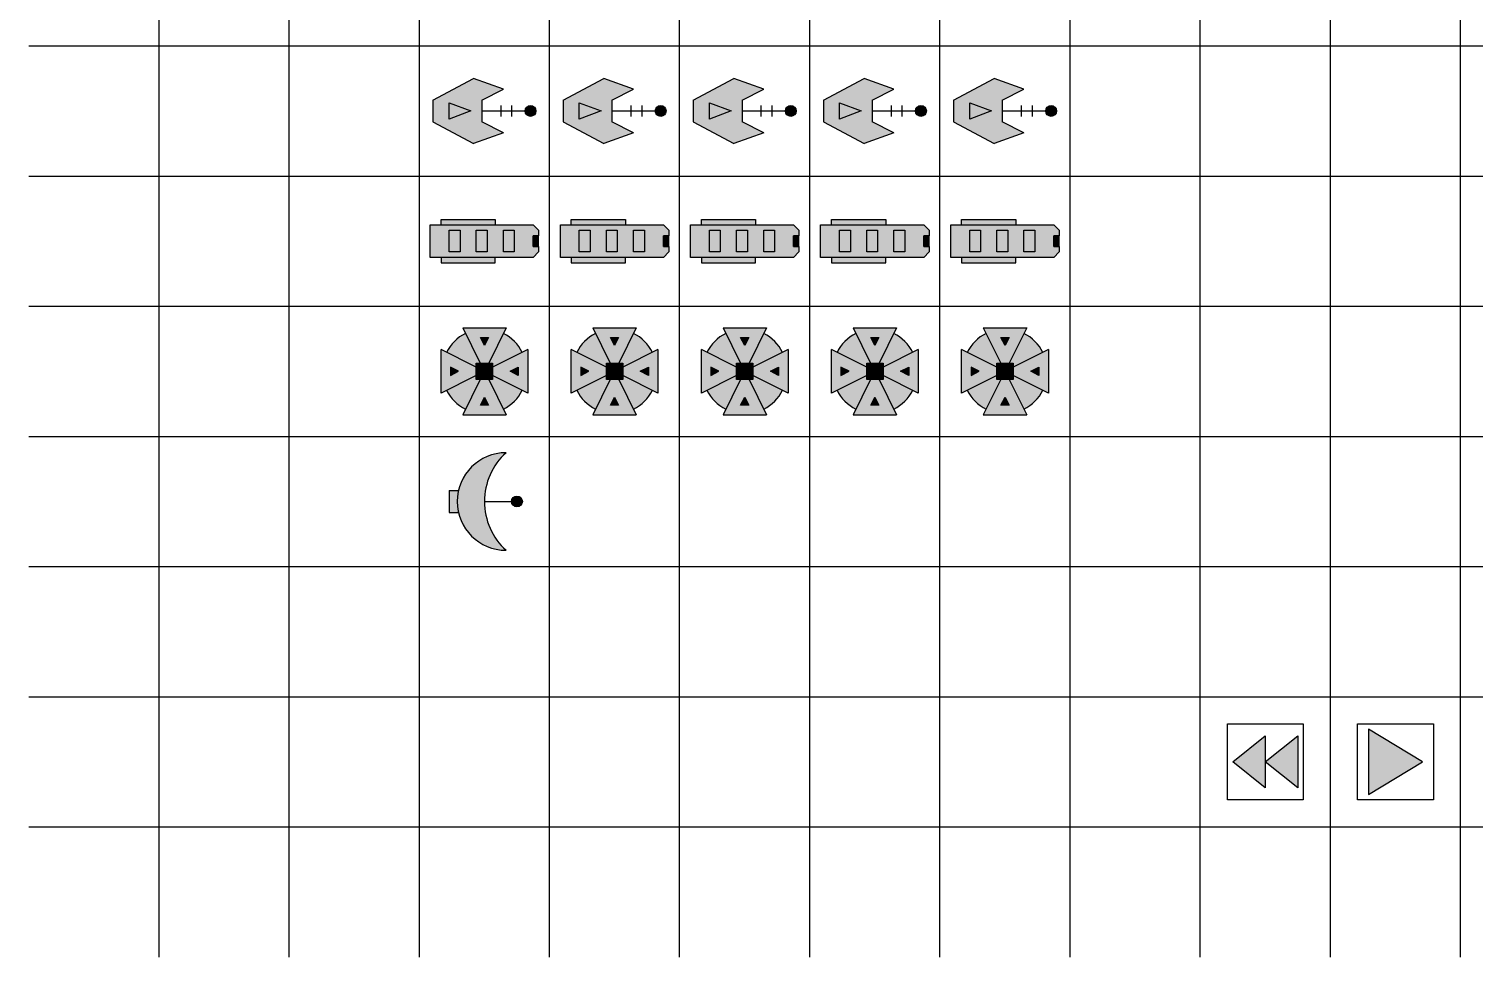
# Model space of a CAD drawing. Header units: inches. Extents: x 0 to 1104, y 0 to 689.
# Drawn here: x 0 to 533, y 0 to 342 of the extents above; entities that cross this region are included whole.
import ezdxf

# ---------------------------------------------------------------- set-up
doc = ezdxf.new("R2010")
doc.units = ezdxf.units.IN
doc.header["$MEASUREMENT"] = 0
for name, color, linetype in [('GRID', 250, 'Continuous'), ('OUTLINE', 8, 'Continuous'), ('TIME', 7, 'Continuous'), ('TOWER', 7, 'Continuous')]:
    doc.layers.add(name, color=color, linetype=linetype)
for name, color, linetype, true_color in [('RANK-1', 7, 'Continuous', 0x181818), ('RANK-2', 7, 'Continuous', 0x336633), ('RANK-3', 7, 'Continuous', 0x204080), ('RANK-4', 7, 'Continuous', 0x660066), ('RANK-5', 7, 'Continuous', 0x801c1c)]:
    doc.layers.add(name, color=color, linetype=linetype, true_color=true_color)

msp = doc.modelspace()

# ---------------------------------------------------------------- hatches: boundary and pattern name
at = {"layer": 'RANK-1'}
h = msp.add_hatch(color=256, dxfattribs=at)
h.dxf.hatch_style = 1
h.paths.add_polyline_path([(164, 324), (149, 316), (149, 308), (164, 300), (175, 304), (167, 308), (167, 316), (175, 320)])
h.paths.add_polyline_path([(163, 312), (155, 309), (155, 315)], flags=16)
h = msp.add_hatch(color=256, dxfattribs=at)
h.dxf.hatch_style = 1
h.paths.add_polyline_path([(155, 309), (163, 312), (155, 315)])
h = msp.add_hatch(color=256, dxfattribs=at)
h.dxf.hatch_style = 1
h.paths.add_polyline_path([(203, 309), (211, 312), (203, 315)])
h = msp.add_hatch(color=256, dxfattribs=at)
h.dxf.hatch_style = 1
h.paths.add_polyline_path([(251, 309), (259, 312), (251, 315)])
h = msp.add_hatch(color=256, dxfattribs=at)
h.dxf.hatch_style = 1
h.paths.add_polyline_path([(299, 309), (307, 312), (299, 315)])
h = msp.add_hatch(color=256, dxfattribs=at)
h.dxf.hatch_style = 1
h.paths.add_polyline_path([(347, 309), (355, 312), (347, 315)])
h = msp.add_hatch(color=256, dxfattribs=at)
h.dxf.hatch_style = 1
h.paths.add_polyline_path([(152, 272), (152, 270), (172, 270), (172, 272)])
h = msp.add_hatch(color=256, dxfattribs=at)
h.dxf.hatch_style = 1
h.paths.add_polyline_path([(200, 272), (200, 270), (220, 270), (220, 272)])
h = msp.add_hatch(color=256, dxfattribs=at)
h.dxf.hatch_style = 1
h.paths.add_polyline_path([(248, 272), (248, 270), (268, 270), (268, 272)])
h = msp.add_hatch(color=256, dxfattribs=at)
h.dxf.hatch_style = 1
h.paths.add_polyline_path([(296, 272), (296, 270), (316, 270), (316, 272)])
h = msp.add_hatch(color=256, dxfattribs=at)
h.dxf.hatch_style = 1
h.paths.add_polyline_path([(344, 272), (344, 270), (364, 270), (364, 272)])
h = msp.add_hatch(color=256, dxfattribs=at)
h.dxf.hatch_style = 1
h.paths.add_polyline_path([(148, 270), (148, 258), (186, 258), (188, 260), (188, 262), (186, 262), (186, 266), (188, 266), (188, 268), (186, 270)])
h.paths.add_polyline_path([(179, 268), (179, 260), (175, 260), (175, 268)], flags=16)
h.paths.add_polyline_path([(169, 268), (169, 260), (165, 260), (165, 268)], flags=16)
h.paths.add_polyline_path([(159, 268), (159, 260), (155, 260), (155, 268)], flags=16)
h = msp.add_hatch(color=256, dxfattribs=at)
h.dxf.hatch_style = 1
h.paths.add_polyline_path([(159, 268), (155, 268), (155, 260), (159, 260)])
h = msp.add_hatch(color=256, dxfattribs=at)
h.dxf.hatch_style = 1
h.paths.add_polyline_path([(169, 268), (165, 268), (165, 260), (169, 260)])
h = msp.add_hatch(color=256, dxfattribs=at)
h.dxf.hatch_style = 1
h.paths.add_polyline_path([(179, 268), (175, 268), (175, 260), (179, 260)])
h = msp.add_hatch(color=256, dxfattribs=at)
h.dxf.hatch_style = 1
h.paths.add_polyline_path([(207, 268), (203, 268), (203, 260), (207, 260)])
h = msp.add_hatch(color=256, dxfattribs=at)
h.dxf.hatch_style = 1
h.paths.add_polyline_path([(217, 268), (213, 268), (213, 260), (217, 260)])
h = msp.add_hatch(color=256, dxfattribs=at)
h.dxf.hatch_style = 1
h.paths.add_polyline_path([(227, 268), (223, 268), (223, 260), (227, 260)])
h = msp.add_hatch(color=256, dxfattribs=at)
h.dxf.hatch_style = 1
h.paths.add_polyline_path([(255, 268), (251, 268), (251, 260), (255, 260)])
h = msp.add_hatch(color=256, dxfattribs=at)
h.dxf.hatch_style = 1
h.paths.add_polyline_path([(265, 268), (261, 268), (261, 260), (265, 260)])
h = msp.add_hatch(color=256, dxfattribs=at)
h.dxf.hatch_style = 1
h.paths.add_polyline_path([(275, 268), (271, 268), (271, 260), (275, 260)])
h = msp.add_hatch(color=256, dxfattribs=at)
h.dxf.hatch_style = 1
h.paths.add_polyline_path([(303, 268), (299, 268), (299, 260), (303, 260)])
h = msp.add_hatch(color=256, dxfattribs=at)
h.dxf.hatch_style = 1
h.paths.add_polyline_path([(313, 268), (309, 268), (309, 260), (313, 260)])
h = msp.add_hatch(color=256, dxfattribs=at)
h.dxf.hatch_style = 1
h.paths.add_polyline_path([(323, 268), (319, 268), (319, 260), (323, 260)])
h = msp.add_hatch(color=256, dxfattribs=at)
h.dxf.hatch_style = 1
h.paths.add_polyline_path([(351, 268), (347, 268), (347, 260), (351, 260)])
h = msp.add_hatch(color=256, dxfattribs=at)
h.dxf.hatch_style = 1
h.paths.add_polyline_path([(361, 268), (357, 268), (357, 260), (361, 260)])
h = msp.add_hatch(color=256, dxfattribs=at)
h.dxf.hatch_style = 1
h.paths.add_polyline_path([(371, 268), (367, 268), (367, 260), (371, 260)])
h = msp.add_hatch(color=256, dxfattribs=at)
h.dxf.hatch_style = 1
h.paths.add_polyline_path([(172, 256), (172, 258), (152, 258), (152, 256)])
h = msp.add_hatch(color=256, dxfattribs=at)
h.dxf.hatch_style = 1
h.paths.add_polyline_path([(220, 256), (220, 258), (200, 258), (200, 256)])
h = msp.add_hatch(color=256, dxfattribs=at)
h.dxf.hatch_style = 1
h.paths.add_polyline_path([(268, 256), (268, 258), (248, 258), (248, 256)])
h = msp.add_hatch(color=256, dxfattribs=at)
h.dxf.hatch_style = 1
h.paths.add_polyline_path([(316, 256), (316, 258), (296, 258), (296, 256)])
h = msp.add_hatch(color=256, dxfattribs=at)
h.dxf.hatch_style = 1
h.paths.add_polyline_path([(364, 256), (364, 258), (344, 258), (344, 256)])
h = msp.add_hatch(color=256, dxfattribs=at)
h.dxf.hatch_style = 1
h.paths.add_polyline_path([(161, 229.97, 0.161883), (154.03, 223), (165, 217.59), (165, 219), (166.41, 219)])
h = msp.add_hatch(color=256, dxfattribs=at)
h.dxf.hatch_style = 1
h.paths.add_polyline_path([(176, 232), (160, 232), (166.41, 219), (169.59, 219)])
h.paths.add_polyline_path([(166.5, 228.5), (169.5, 228.5), (168, 225.5)], flags=16)
h = msp.add_hatch(color=256, dxfattribs=at)
h.dxf.hatch_style = 1
h.paths.add_polyline_path([(175, 229.97), (169.59, 219), (171, 219), (171, 217.59), (181.97, 223, 0.161883)])
h = msp.add_hatch(color=256, dxfattribs=at)
h.dxf.hatch_style = 1
h.paths.add_polyline_path([(224, 232), (208, 232), (214.41, 219), (217.59, 219)])
h.paths.add_polyline_path([(214.5, 228.5), (217.5, 228.5), (216, 225.5)], flags=16)
h = msp.add_hatch(color=256, dxfattribs=at)
h.dxf.hatch_style = 1
h.paths.add_polyline_path([(272, 232), (256, 232), (262.41, 219), (265.59, 219)])
h.paths.add_polyline_path([(262.5, 228.5), (265.5, 228.5), (264, 225.5)], flags=16)
h = msp.add_hatch(color=256, dxfattribs=at)
h.dxf.hatch_style = 1
h.paths.add_polyline_path([(320, 232), (304, 232), (310.41, 219), (313.59, 219)])
h.paths.add_polyline_path([(310.5, 228.5), (313.5, 228.5), (312, 225.5)], flags=16)
h = msp.add_hatch(color=256, dxfattribs=at)
h.dxf.hatch_style = 1
h.paths.add_polyline_path([(368, 232), (352, 232), (358.41, 219), (361.59, 219)])
h.paths.add_polyline_path([(358.5, 228.5), (361.5, 228.5), (360, 225.5)], flags=16)
h = msp.add_hatch(color=256, dxfattribs=at)
h.dxf.hatch_style = 1
h.paths.add_polyline_path([(152, 224), (152, 208), (165, 214.41), (165, 217.59)])
h.paths.add_polyline_path([(158.5, 216), (155.5, 214.5), (155.5, 217.5)], flags=16)
h = msp.add_hatch(color=256, dxfattribs=at)
h.dxf.hatch_style = 1
h.paths.add_polyline_path([(184, 224), (171, 217.59), (171, 214.41), (184, 208)])
h.paths.add_polyline_path([(177.5, 216), (180.5, 217.5), (180.5, 214.5)], flags=16)
h = msp.add_hatch(color=256, dxfattribs=at)
h.dxf.hatch_style = 1
h.paths.add_polyline_path([(200, 224), (200, 208), (213, 214.41), (213, 217.59)])
h.paths.add_polyline_path([(206.5, 216), (203.5, 214.5), (203.5, 217.5)], flags=16)
h = msp.add_hatch(color=256, dxfattribs=at)
h.dxf.hatch_style = 1
h.paths.add_polyline_path([(232, 224), (219, 217.59), (219, 214.41), (232, 208)])
h.paths.add_polyline_path([(225.5, 216), (228.5, 217.5), (228.5, 214.5)], flags=16)
h = msp.add_hatch(color=256, dxfattribs=at)
h.dxf.hatch_style = 1
h.paths.add_polyline_path([(248, 224), (248, 208), (261, 214.41), (261, 217.59)])
h.paths.add_polyline_path([(254.5, 216), (251.5, 214.5), (251.5, 217.5)], flags=16)
h = msp.add_hatch(color=256, dxfattribs=at)
h.dxf.hatch_style = 1
h.paths.add_polyline_path([(280, 224), (267, 217.59), (267, 214.41), (280, 208)])
h.paths.add_polyline_path([(273.5, 216), (276.5, 217.5), (276.5, 214.5)], flags=16)
h = msp.add_hatch(color=256, dxfattribs=at)
h.dxf.hatch_style = 1
h.paths.add_polyline_path([(296, 224), (296, 208), (309, 214.41), (309, 217.59)])
h.paths.add_polyline_path([(302.5, 216), (299.5, 214.5), (299.5, 217.5)], flags=16)
h = msp.add_hatch(color=256, dxfattribs=at)
h.dxf.hatch_style = 1
h.paths.add_polyline_path([(328, 224), (315, 217.59), (315, 214.41), (328, 208)])
h.paths.add_polyline_path([(321.5, 216), (324.5, 217.5), (324.5, 214.5)], flags=16)
h = msp.add_hatch(color=256, dxfattribs=at)
h.dxf.hatch_style = 1
h.paths.add_polyline_path([(344, 224), (344, 208), (357, 214.41), (357, 217.59)])
h.paths.add_polyline_path([(350.5, 216), (347.5, 214.5), (347.5, 217.5)], flags=16)
h = msp.add_hatch(color=256, dxfattribs=at)
h.dxf.hatch_style = 1
h.paths.add_polyline_path([(376, 224), (363, 217.59), (363, 214.41), (376, 208)])
h.paths.add_polyline_path([(369.5, 216), (372.5, 217.5), (372.5, 214.5)], flags=16)
h = msp.add_hatch(color=256, dxfattribs=at)
h.dxf.hatch_style = 1
h.paths.add_polyline_path([(171, 219), (165, 219), (165, 213), (171, 213)])
h = msp.add_hatch(color=256, dxfattribs=at)
h.dxf.hatch_style = 1
h.paths.add_polyline_path([(219, 219), (213, 219), (213, 213), (219, 213)])
h = msp.add_hatch(color=256, dxfattribs=at)
h.dxf.hatch_style = 1
h.paths.add_polyline_path([(267, 219), (261, 219), (261, 213), (267, 213)])
h = msp.add_hatch(color=256, dxfattribs=at)
h.dxf.hatch_style = 1
h.paths.add_polyline_path([(315, 219), (309, 219), (309, 213), (315, 213)])
h = msp.add_hatch(color=256, dxfattribs=at)
h.dxf.hatch_style = 1
h.paths.add_polyline_path([(363, 219), (357, 219), (357, 213), (363, 213)])
h = msp.add_hatch(color=256, dxfattribs=at)
h.dxf.hatch_style = 1
h.paths.add_polyline_path([(166.41, 213), (165, 213), (165, 214.41), (154.03, 209, 0.161883), (161, 202.03)])
h = msp.add_hatch(color=256, dxfattribs=at)
h.dxf.hatch_style = 1
h.paths.add_polyline_path([(181.97, 209), (171, 214.41), (171, 213), (169.59, 213), (175, 202.03, 0.161883)])
h = msp.add_hatch(color=256, dxfattribs=at)
h.dxf.hatch_style = 1
h.paths.add_polyline_path([(169.59, 213), (166.41, 213), (160, 200), (176, 200)])
h.paths.add_polyline_path([(168, 206.5), (169.5, 203.5), (166.5, 203.5)], flags=16)
h = msp.add_hatch(color=256, dxfattribs=at)
h.dxf.hatch_style = 1
h.paths.add_polyline_path([(217.59, 213), (214.41, 213), (208, 200), (224, 200)])
h.paths.add_polyline_path([(216, 206.5), (217.5, 203.5), (214.5, 203.5)], flags=16)
h = msp.add_hatch(color=256, dxfattribs=at)
h.dxf.hatch_style = 1
h.paths.add_polyline_path([(265.59, 213), (262.41, 213), (256, 200), (272, 200)])
h.paths.add_polyline_path([(264, 206.5), (265.5, 203.5), (262.5, 203.5)], flags=16)
h = msp.add_hatch(color=256, dxfattribs=at)
h.dxf.hatch_style = 1
h.paths.add_polyline_path([(313.59, 213), (310.41, 213), (304, 200), (320, 200)])
h.paths.add_polyline_path([(312, 206.5), (313.5, 203.5), (310.5, 203.5)], flags=16)
h = msp.add_hatch(color=256, dxfattribs=at)
h.dxf.hatch_style = 1
h.paths.add_polyline_path([(361.59, 213), (358.41, 213), (352, 200), (368, 200)])
h.paths.add_polyline_path([(360, 206.5), (361.5, 203.5), (358.5, 203.5)], flags=16)
h = msp.add_hatch(color=256, dxfattribs=at)
h.dxf.hatch_style = 1
h.paths.add_polyline_path([(176, 186, 1), (176, 150, -0.444444)])
at = {"layer": 'RANK-1', "true_color": 0x181818}
h = msp.add_hatch(color=250, dxfattribs=at)
h.dxf.hatch_style = 1
h.paths.add_polyline_path([(182, 168, 1), (178, 168, 1)])
at = {"layer": 'RANK-2'}
h = msp.add_hatch(color=256, dxfattribs=at)
h.dxf.hatch_style = 1
h.paths.add_polyline_path([(212, 324), (197, 316), (197, 308), (212, 300), (223, 304), (215, 308), (215, 316), (223, 320)])
h.paths.add_polyline_path([(211, 312), (203, 309), (203, 315)], flags=16)
h = msp.add_hatch(color=256, dxfattribs=at)
h.dxf.hatch_style = 1
h.paths.add_polyline_path([(196, 270), (196, 258), (234, 258), (236, 260), (236, 262), (234, 262), (234, 266), (236, 266), (236, 268), (234, 270)])
h.paths.add_polyline_path([(227, 268), (227, 260), (223, 260), (223, 268)], flags=16)
h.paths.add_polyline_path([(217, 268), (217, 260), (213, 260), (213, 268)], flags=16)
h.paths.add_polyline_path([(207, 268), (207, 260), (203, 260), (203, 268)], flags=16)
h = msp.add_hatch(color=256, dxfattribs=at)
h.dxf.hatch_style = 1
h.paths.add_polyline_path([(209, 229.97, 0.161883), (202.03, 223), (213, 217.59), (213, 219), (214.41, 219)])
h = msp.add_hatch(color=256, dxfattribs=at)
h.dxf.hatch_style = 1
h.paths.add_polyline_path([(223, 229.97), (217.59, 219), (219, 219), (219, 217.59), (229.97, 223, 0.161883)])
h = msp.add_hatch(color=256, dxfattribs=at)
h.dxf.hatch_style = 1
h.paths.add_polyline_path([(214.41, 213), (213, 213), (213, 214.41), (202.03, 209, 0.161883), (209, 202.03)])
h = msp.add_hatch(color=256, dxfattribs=at)
h.dxf.hatch_style = 1
h.paths.add_polyline_path([(229.97, 209), (219, 214.41), (219, 213), (217.59, 213), (223, 202.03, 0.161883)])
at = {"layer": 'RANK-3'}
h = msp.add_hatch(color=256, dxfattribs=at)
h.dxf.hatch_style = 1
h.paths.add_polyline_path([(260, 324), (245, 316), (245, 308), (260, 300), (271, 304), (263, 308), (263, 316), (271, 320)])
h.paths.add_polyline_path([(259, 312), (251, 309), (251, 315)], flags=16)
h = msp.add_hatch(color=256, dxfattribs=at)
h.dxf.hatch_style = 1
h.paths.add_polyline_path([(244, 270), (244, 258), (282, 258), (284, 260), (284, 262), (282, 262), (282, 266), (284, 266), (284, 268), (282, 270)])
h.paths.add_polyline_path([(275, 268), (275, 260), (271, 260), (271, 268)], flags=16)
h.paths.add_polyline_path([(265, 268), (265, 260), (261, 260), (261, 268)], flags=16)
h.paths.add_polyline_path([(255, 268), (255, 260), (251, 260), (251, 268)], flags=16)
h = msp.add_hatch(color=256, dxfattribs=at)
h.dxf.hatch_style = 1
h.paths.add_polyline_path([(257, 229.97, 0.161883), (250.03, 223), (261, 217.59), (261, 219), (262.41, 219)])
h = msp.add_hatch(color=256, dxfattribs=at)
h.dxf.hatch_style = 1
h.paths.add_polyline_path([(271, 229.97), (265.59, 219), (267, 219), (267, 217.59), (277.97, 223, 0.161883)])
h = msp.add_hatch(color=256, dxfattribs=at)
h.dxf.hatch_style = 1
h.paths.add_polyline_path([(262.41, 213), (261, 213), (261, 214.41), (250.03, 209, 0.161883), (257, 202.03)])
h = msp.add_hatch(color=256, dxfattribs=at)
h.dxf.hatch_style = 1
h.paths.add_polyline_path([(277.97, 209), (267, 214.41), (267, 213), (265.59, 213), (271, 202.03, 0.161883)])
at = {"layer": 'RANK-4'}
h = msp.add_hatch(color=256, dxfattribs=at)
h.dxf.hatch_style = 1
h.paths.add_polyline_path([(308, 324), (293, 316), (293, 308), (308, 300), (319, 304), (311, 308), (311, 316), (319, 320)])
h.paths.add_polyline_path([(307, 312), (299, 309), (299, 315)], flags=16)
h = msp.add_hatch(color=256, dxfattribs=at)
h.dxf.hatch_style = 1
h.paths.add_polyline_path([(292, 270), (292, 258), (330, 258), (332, 260), (332, 262), (330, 262), (330, 266), (332, 266), (332, 268), (330, 270)])
h.paths.add_polyline_path([(323, 268), (323, 260), (319, 260), (319, 268)], flags=16)
h.paths.add_polyline_path([(313, 268), (313, 260), (309, 260), (309, 268)], flags=16)
h.paths.add_polyline_path([(303, 268), (303, 260), (299, 260), (299, 268)], flags=16)
h = msp.add_hatch(color=256, dxfattribs=at)
h.dxf.hatch_style = 1
h.paths.add_polyline_path([(305, 229.97, 0.161883), (298.03, 223), (309, 217.59), (309, 219), (310.41, 219)])
h = msp.add_hatch(color=256, dxfattribs=at)
h.dxf.hatch_style = 1
h.paths.add_polyline_path([(319, 229.97), (313.59, 219), (315, 219), (315, 217.59), (325.97, 223, 0.161883)])
h = msp.add_hatch(color=256, dxfattribs=at)
h.dxf.hatch_style = 1
h.paths.add_polyline_path([(310.41, 213), (309, 213), (309, 214.41), (298.03, 209, 0.161883), (305, 202.03)])
h = msp.add_hatch(color=256, dxfattribs=at)
h.dxf.hatch_style = 1
h.paths.add_polyline_path([(325.97, 209), (315, 214.41), (315, 213), (313.59, 213), (319, 202.03, 0.161883)])
at = {"layer": 'RANK-5'}
h = msp.add_hatch(color=256, dxfattribs=at)
h.dxf.hatch_style = 1
h.paths.add_polyline_path([(356, 324), (341, 316), (341, 308), (356, 300), (367, 304), (359, 308), (359, 316), (367, 320)])
h.paths.add_polyline_path([(355, 312), (347, 309), (347, 315)], flags=16)
h = msp.add_hatch(color=256, dxfattribs=at)
h.dxf.hatch_style = 1
h.paths.add_polyline_path([(340, 270), (340, 258), (378, 258), (380, 260), (380, 262), (378, 262), (378, 266), (380, 266), (380, 268), (378, 270)])
h.paths.add_polyline_path([(371, 268), (371, 260), (367, 260), (367, 268)], flags=16)
h.paths.add_polyline_path([(361, 268), (361, 260), (357, 260), (357, 268)], flags=16)
h.paths.add_polyline_path([(351, 268), (351, 260), (347, 260), (347, 268)], flags=16)
h = msp.add_hatch(color=256, dxfattribs=at)
h.dxf.hatch_style = 1
h.paths.add_polyline_path([(353, 229.97, 0.161883), (346.03, 223), (357, 217.59), (357, 219), (358.41, 219)])
h = msp.add_hatch(color=256, dxfattribs=at)
h.dxf.hatch_style = 1
h.paths.add_polyline_path([(367, 229.97), (361.59, 219), (363, 219), (363, 217.59), (373.97, 223, 0.161883)])
h = msp.add_hatch(color=256, dxfattribs=at)
h.dxf.hatch_style = 1
h.paths.add_polyline_path([(358.41, 213), (357, 213), (357, 214.41), (346.03, 209, 0.161883), (353, 202.03)])
h = msp.add_hatch(color=256, dxfattribs=at)
h.dxf.hatch_style = 1
h.paths.add_polyline_path([(373.97, 209), (363, 214.41), (363, 213), (361.59, 213), (367, 202.03, 0.161883)])
at = {"layer": 'TIME'}
h = msp.add_hatch(color=256, dxfattribs=at)
h.dxf.hatch_style = 1
h.paths.add_polyline_path([(456, 81.6), (444, 72), (456, 62.4)])
h = msp.add_hatch(color=256, dxfattribs=at)
h.dxf.hatch_style = 1
h.paths.add_polyline_path([(468, 81.6), (456, 72), (468, 62.4)])
h = msp.add_hatch(color=256, dxfattribs=at)
h.dxf.hatch_style = 1
h.paths.add_polyline_path([(494, 84), (494, 60), (514, 72)])
at = {"layer": 'TOWER'}
h = msp.add_hatch(color=256, dxfattribs=at)
h.dxf.hatch_style = 1
h.paths.add_polyline_path([(187, 312, 1), (183, 312, 1)])
h = msp.add_hatch(color=256, dxfattribs=at)
h.dxf.hatch_style = 1
h.paths.add_polyline_path([(235, 312, 1), (231, 312, 1)])
h = msp.add_hatch(color=256, dxfattribs=at)
h.dxf.hatch_style = 1
h.paths.add_polyline_path([(283, 312, 1), (279, 312, 1)])
h = msp.add_hatch(color=256, dxfattribs=at)
h.dxf.hatch_style = 1
h.paths.add_polyline_path([(331, 312, 1), (327, 312, 1)])
h = msp.add_hatch(color=256, dxfattribs=at)
h.dxf.hatch_style = 1
h.paths.add_polyline_path([(379, 312, 1), (375, 312, 1)])
h = msp.add_hatch(color=256, dxfattribs=at)
h.dxf.hatch_style = 1
h.paths.add_polyline_path([(188, 266), (186, 266), (186, 262), (188, 262)])
h = msp.add_hatch(color=256, dxfattribs=at)
h.dxf.hatch_style = 1
h.paths.add_polyline_path([(236, 266), (234, 266), (234, 262), (236, 262)])
h = msp.add_hatch(color=256, dxfattribs=at)
h.dxf.hatch_style = 1
h.paths.add_polyline_path([(284, 266), (282, 266), (282, 262), (284, 262)])
h = msp.add_hatch(color=256, dxfattribs=at)
h.dxf.hatch_style = 1
h.paths.add_polyline_path([(332, 266), (330, 266), (330, 262), (332, 262)])
h = msp.add_hatch(color=256, dxfattribs=at)
h.dxf.hatch_style = 1
h.paths.add_polyline_path([(380, 266), (378, 266), (378, 262), (380, 262)])
h = msp.add_hatch(color=256, dxfattribs=at)
h.dxf.hatch_style = 1
h.paths.add_polyline_path([(168, 225.5), (169.5, 228.5), (166.5, 228.5)])
h = msp.add_hatch(color=256, dxfattribs=at)
h.dxf.hatch_style = 1
h.paths.add_polyline_path([(216, 225.5), (217.5, 228.5), (214.5, 228.5)])
h = msp.add_hatch(color=256, dxfattribs=at)
h.dxf.hatch_style = 1
h.paths.add_polyline_path([(264, 225.5), (265.5, 228.5), (262.5, 228.5)])
h = msp.add_hatch(color=256, dxfattribs=at)
h.dxf.hatch_style = 1
h.paths.add_polyline_path([(312, 225.5), (313.5, 228.5), (310.5, 228.5)])
h = msp.add_hatch(color=256, dxfattribs=at)
h.dxf.hatch_style = 1
h.paths.add_polyline_path([(360, 225.5), (361.5, 228.5), (358.5, 228.5)])
h = msp.add_hatch(color=256, dxfattribs=at)
h.dxf.hatch_style = 1
h.paths.add_polyline_path([(158.5, 216), (155.5, 217.5), (155.5, 214.5)])
h = msp.add_hatch(color=256, dxfattribs=at)
h.dxf.hatch_style = 1
h.paths.add_polyline_path([(180.5, 214.5), (180.5, 217.5), (177.5, 216)])
h = msp.add_hatch(color=256, dxfattribs=at)
h.dxf.hatch_style = 1
h.paths.add_polyline_path([(206.5, 216), (203.5, 217.5), (203.5, 214.5)])
h = msp.add_hatch(color=256, dxfattribs=at)
h.dxf.hatch_style = 1
h.paths.add_polyline_path([(228.5, 214.5), (228.5, 217.5), (225.5, 216)])
h = msp.add_hatch(color=256, dxfattribs=at)
h.dxf.hatch_style = 1
h.paths.add_polyline_path([(254.5, 216), (251.5, 217.5), (251.5, 214.5)])
h = msp.add_hatch(color=256, dxfattribs=at)
h.dxf.hatch_style = 1
h.paths.add_polyline_path([(276.5, 214.5), (276.5, 217.5), (273.5, 216)])
h = msp.add_hatch(color=256, dxfattribs=at)
h.dxf.hatch_style = 1
h.paths.add_polyline_path([(302.5, 216), (299.5, 217.5), (299.5, 214.5)])
h = msp.add_hatch(color=256, dxfattribs=at)
h.dxf.hatch_style = 1
h.paths.add_polyline_path([(324.5, 214.5), (324.5, 217.5), (321.5, 216)])
h = msp.add_hatch(color=256, dxfattribs=at)
h.dxf.hatch_style = 1
h.paths.add_polyline_path([(350.5, 216), (347.5, 217.5), (347.5, 214.5)])
h = msp.add_hatch(color=256, dxfattribs=at)
h.dxf.hatch_style = 1
h.paths.add_polyline_path([(372.5, 214.5), (372.5, 217.5), (369.5, 216)])
h = msp.add_hatch(color=256, dxfattribs=at)
h.dxf.hatch_style = 1
h.paths.add_polyline_path([(166.5, 203.5), (169.5, 203.5), (168, 206.5)])
h = msp.add_hatch(color=256, dxfattribs=at)
h.dxf.hatch_style = 1
h.paths.add_polyline_path([(214.5, 203.5), (217.5, 203.5), (216, 206.5)])
h = msp.add_hatch(color=256, dxfattribs=at)
h.dxf.hatch_style = 1
h.paths.add_polyline_path([(262.5, 203.5), (265.5, 203.5), (264, 206.5)])
h = msp.add_hatch(color=256, dxfattribs=at)
h.dxf.hatch_style = 1
h.paths.add_polyline_path([(310.5, 203.5), (313.5, 203.5), (312, 206.5)])
h = msp.add_hatch(color=256, dxfattribs=at)
h.dxf.hatch_style = 1
h.paths.add_polyline_path([(358.5, 203.5), (361.5, 203.5), (360, 206.5)])
h = msp.add_hatch(color=256, dxfattribs=at)
h.dxf.hatch_style = 1
h.paths.add_polyline_path([(155, 164), (158.45, 164, -0.112518), (158.45, 172), (155, 172)])

# ---------------------------------------------------------------- linework, layer by layer
at = {"layer": 'GRID'}
for points in [[(48, 0), (48, 672)], [(96, 0), (96, 672)], [(144, 0), (144, 672)], [(192, 0), (192, 672)], [(240, 0), (240, 672)], [(288, 0), (288, 672)], [(336, 0), (336, 672)], [(384, 0), (384, 672)], [(432, 0), (432, 672)], [(480, 0), (480, 672)], [(528, 0), (528, 672)], [(0, 336), (1104, 336)], [(0, 288), (1104, 288)], [(0, 240), (1104, 240)], [(0, 192), (1104, 192)], [(0, 144), (1104, 144)], [(0, 96), (1104, 96)], [(0, 48), (1104, 48)]]:
    msp.add_lwpolyline(points, dxfattribs=at)
for points in [[(442, 86), (470, 86), (470, 58), (442, 58)], [(490, 86), (518, 86), (518, 58), (490, 58)]]:
    msp.add_lwpolyline(points, close=True, dxfattribs=at)
at = {"layer": 'OUTLINE'}
for points in [[(149, 316), (164, 324)], [(175, 320), (164, 324)], [(167, 316), (175, 320)], [(175, 320), (175, 320)], [(197, 316), (212, 324)], [(223, 320), (212, 324)], [(215, 316), (223, 320)], [(223, 320), (223, 320)], [(245, 316), (260, 324)], [(271, 320), (260, 324)], [(263, 316), (271, 320)], [(271, 320), (271, 320)], [(293, 316), (308, 324)], [(319, 320), (308, 324)], [(311, 316), (319, 320)], [(319, 320), (319, 320)], [(341, 316), (356, 324)], [(367, 320), (356, 324)], [(359, 316), (367, 320)], [(367, 320), (367, 320)], [(149, 316), (149, 308)], [(163, 312), (155, 309), (155, 315), (163, 312)], [(167, 316), (167, 308)], [(197, 316), (197, 308)], [(215, 316), (215, 308)], [(245, 316), (245, 308)], [(263, 316), (263, 308)], [(293, 316), (293, 308)], [(311, 316), (311, 308)], [(341, 316), (341, 308)], [(359, 316), (359, 308)], [(149, 308), (164, 300)], [(175, 304), (164, 300)], [(175, 304), (167, 308)], [(197, 308), (212, 300)], [(223, 304), (212, 300)], [(223, 304), (215, 308)], [(245, 308), (260, 300)], [(271, 304), (260, 300)], [(271, 304), (263, 308)], [(293, 308), (308, 300)], [(319, 304), (308, 300)], [(319, 304), (311, 308)], [(341, 308), (356, 300)], [(367, 304), (356, 300)], [(367, 304), (359, 308)], [(152, 270), (152, 272), (172, 272), (172, 270)], [(200, 270), (200, 272), (220, 272), (220, 270)], [(248, 270), (248, 272), (268, 272), (268, 270)], [(296, 270), (296, 272), (316, 272), (316, 270)], [(344, 270), (344, 272), (364, 272), (364, 270)], [(148, 270), (186, 270)], [(148, 258), (148, 270)], [(186, 270), (188, 268)], [(188, 268), (188, 266)], [(196, 270), (234, 270)], [(196, 258), (196, 270)], [(234, 270), (236, 268)], [(236, 268), (236, 266)], [(244, 270), (282, 270)], [(244, 258), (244, 270)], [(282, 270), (284, 268)], [(284, 268), (284, 266)], [(292, 270), (330, 270)], [(292, 258), (292, 270)], [(330, 270), (332, 268)], [(332, 268), (332, 266)], [(340, 270), (378, 270)], [(340, 258), (340, 270)], [(378, 270), (380, 268)], [(380, 268), (380, 266)], [(188, 262), (188, 260)], [(236, 262), (236, 260)], [(284, 262), (284, 260)], [(332, 262), (332, 260)], [(380, 262), (380, 260)], [(186, 258), (148, 258)], [(152, 258), (152, 256), (172, 256), (172, 258)], [(188, 260), (186, 258)], [(234, 258), (196, 258)], [(200, 258), (200, 256), (220, 256), (220, 258)], [(236, 260), (234, 258)], [(282, 258), (244, 258)], [(248, 258), (248, 256), (268, 256), (268, 258)], [(284, 260), (282, 258)], [(330, 258), (292, 258)], [(296, 258), (296, 256), (316, 256), (316, 258)], [(332, 260), (330, 258)], [(378, 258), (340, 258)], [(344, 258), (344, 256), (364, 256), (364, 258)], [(380, 260), (378, 258)], [(160, 232), (176, 232)], [(160, 232), (166.41, 219)], [(176, 232), (169.59, 219)], [(208, 232), (224, 232)], [(208, 232), (214.41, 219)], [(224, 232), (217.59, 219)], [(256, 232), (272, 232)], [(256, 232), (262.41, 219)], [(272, 232), (265.59, 219)], [(304, 232), (320, 232)], [(304, 232), (310.41, 219)], [(320, 232), (313.59, 219)], [(352, 232), (368, 232)], [(352, 232), (358.41, 219)], [(368, 232), (361.59, 219)], [(152, 208), (152, 224)], [(165, 217.59), (152, 224)], [(184, 224), (171, 217.59)], [(184, 224), (184, 208)], [(200, 208), (200, 224)], [(213, 217.59), (200, 224)], [(232, 224), (219, 217.59)], [(232, 224), (232, 208)], [(248, 208), (248, 224)], [(261, 217.59), (248, 224)], [(280, 224), (267, 217.59)], [(280, 224), (280, 208)], [(296, 208), (296, 224)], [(309, 217.59), (296, 224)], [(328, 224), (315, 217.59)], [(328, 224), (328, 208)], [(344, 208), (344, 224)], [(357, 217.59), (344, 224)], [(376, 224), (363, 217.59)], [(376, 224), (376, 208)], [(165, 214.41), (152, 208)], [(184, 208), (171, 214.41)], [(213, 214.41), (200, 208)], [(232, 208), (219, 214.41)], [(261, 214.41), (248, 208)], [(280, 208), (267, 214.41)], [(309, 214.41), (296, 208)], [(328, 208), (315, 214.41)], [(357, 214.41), (344, 208)], [(376, 208), (363, 214.41)], [(166.41, 213), (160, 200)], [(169.59, 213), (176, 200)], [(214.41, 213), (208, 200)], [(217.59, 213), (224, 200)], [(262.41, 213), (256, 200)], [(265.59, 213), (272, 200)], [(310.41, 213), (304, 200)], [(313.59, 213), (320, 200)], [(358.41, 213), (352, 200)], [(361.59, 213), (368, 200)], [(160, 200), (176, 200)], [(208, 200), (224, 200)], [(256, 200), (272, 200)], [(304, 200), (320, 200)], [(352, 200), (368, 200)], [(168, 168), (178, 168)]]:
    msp.add_lwpolyline(points, dxfattribs=at)
for points in [[(155, 268), (159, 268), (159, 260), (155, 260)], [(165, 268), (169, 268), (169, 260), (165, 260)], [(175, 268), (179, 268), (179, 260), (175, 260)], [(165, 219), (171, 219), (171, 213), (165, 213)], [(213, 219), (219, 219), (219, 213), (213, 213)], [(261, 219), (267, 219), (267, 213), (261, 213)], [(309, 219), (315, 219), (315, 213), (309, 213)], [(357, 219), (363, 219), (363, 213), (357, 213)]]:
    msp.add_lwpolyline(points, close=True, dxfattribs=at)
msp.add_circle((180, 168), 2, dxfattribs=at)
for centre, radius, start, end in [((168, 216), 15.62, 116.6091, 153.3909), ((168, 216), 15.62, 26.6091, 63.3909), ((216, 216), 15.62, 116.6091, 153.3909), ((216, 216), 15.62, 26.6091, 63.3909), ((264, 216), 15.62, 116.6091, 153.3909), ((264, 216), 15.62, 26.6091, 63.3909), ((312, 216), 15.62, 116.6091, 153.3909), ((312, 216), 15.62, 26.6091, 63.3909), ((360, 216), 15.62, 116.6091, 153.3909), ((360, 216), 15.62, 26.6091, 63.3909), ((168, 216), 15.62, 206.6091, 243.3909), ((168, 216), 15.62, 296.6091, 333.3909), ((216, 216), 15.62, 206.6091, 243.3909), ((216, 216), 15.62, 296.6091, 333.3909), ((264, 216), 15.62, 206.6091, 243.3909), ((264, 216), 15.62, 296.6091, 333.3909), ((312, 216), 15.62, 206.6091, 243.3909), ((312, 216), 15.62, 296.6091, 333.3909), ((360, 216), 15.62, 206.6091, 243.3909), ((360, 216), 15.62, 296.6091, 333.3909), ((176, 168), 18, 90, 270), ((192.25, 168), 24.25, 132.075, 227.925)]:
    msp.add_arc(centre, radius, start, end, dxfattribs=at)
at = {"layer": 'RANK-1'}
for points in [[(211, 312), (203, 309), (203, 315), (211, 312)], [(259, 312), (251, 309), (251, 315), (259, 312)], [(307, 312), (299, 309), (299, 315), (307, 312)], [(355, 312), (347, 309), (347, 315), (355, 312)]]:
    msp.add_lwpolyline(points, dxfattribs=at)
for points in [[(203, 268), (207, 268), (207, 260), (203, 260)], [(213, 268), (217, 268), (217, 260), (213, 260)], [(223, 268), (227, 268), (227, 260), (223, 260)], [(251, 268), (255, 268), (255, 260), (251, 260)], [(261, 268), (265, 268), (265, 260), (261, 260)], [(271, 268), (275, 268), (275, 260), (271, 260)], [(299, 268), (303, 268), (303, 260), (299, 260)], [(309, 268), (313, 268), (313, 260), (309, 260)], [(319, 268), (323, 268), (323, 260), (319, 260)], [(347, 268), (351, 268), (351, 260), (347, 260)], [(357, 268), (361, 268), (361, 260), (357, 260)], [(367, 268), (371, 268), (371, 260), (367, 260)]]:
    msp.add_lwpolyline(points, close=True, dxfattribs=at)
at = {"layer": 'TIME'}
for points in [[(456, 81.6), (456, 62.4), (444, 72), (456, 81.6)], [(468, 81.6), (468, 62.4), (456, 72), (468, 81.6)], [(494, 84), (494, 60), (514, 72), (494, 84)]]:
    msp.add_lwpolyline(points, dxfattribs=at)
at = {"layer": 'TOWER'}
for points in [[(167, 312), (183, 312)], [(174, 314), (174, 310)], [(178, 314), (178, 310)], [(215, 312), (231, 312)], [(222, 314), (222, 310)], [(226, 314), (226, 310)], [(263, 312), (279, 312)], [(270, 314), (270, 310)], [(274, 314), (274, 310)], [(311, 312), (327, 312)], [(318, 314), (318, 310)], [(322, 314), (322, 310)], [(359, 312), (375, 312)], [(366, 314), (366, 310)], [(370, 314), (370, 310)], [(188, 262), (186, 262), (186, 266), (188, 266)], [(236, 262), (234, 262), (234, 266), (236, 266)], [(284, 262), (282, 262), (282, 266), (284, 266)], [(332, 262), (330, 262), (330, 266), (332, 266)], [(380, 262), (378, 262), (378, 266), (380, 266)], [(166.5, 228.5), (169.5, 228.5), (168, 225.5), (166.5, 228.5)], [(214.5, 228.5), (217.5, 228.5), (216, 225.5), (214.5, 228.5)], [(262.5, 228.5), (265.5, 228.5), (264, 225.5), (262.5, 228.5)], [(310.5, 228.5), (313.5, 228.5), (312, 225.5), (310.5, 228.5)], [(358.5, 228.5), (361.5, 228.5), (360, 225.5), (358.5, 228.5)], [(155.5, 217.5), (155.5, 214.5), (158.5, 216), (155.5, 217.5)], [(180.5, 217.5), (180.5, 214.5), (177.5, 216), (180.5, 217.5)], [(203.5, 217.5), (203.5, 214.5), (206.5, 216), (203.5, 217.5)], [(228.5, 217.5), (228.5, 214.5), (225.5, 216), (228.5, 217.5)], [(251.5, 217.5), (251.5, 214.5), (254.5, 216), (251.5, 217.5)], [(276.5, 217.5), (276.5, 214.5), (273.5, 216), (276.5, 217.5)], [(299.5, 217.5), (299.5, 214.5), (302.5, 216), (299.5, 217.5)], [(324.5, 217.5), (324.5, 214.5), (321.5, 216), (324.5, 217.5)], [(347.5, 217.5), (347.5, 214.5), (350.5, 216), (347.5, 217.5)], [(372.5, 217.5), (372.5, 214.5), (369.5, 216), (372.5, 217.5)], [(168, 206.5), (169.5, 203.5), (166.5, 203.5), (168, 206.5)], [(216, 206.5), (217.5, 203.5), (214.5, 203.5), (216, 206.5)], [(264, 206.5), (265.5, 203.5), (262.5, 203.5), (264, 206.5)], [(312, 206.5), (313.5, 203.5), (310.5, 203.5), (312, 206.5)], [(360, 206.5), (361.5, 203.5), (358.5, 203.5), (360, 206.5)], [(155, 172), (158.45, 172)], [(155, 172), (155, 164)], [(155, 164), (158.45, 164)]]:
    msp.add_lwpolyline(points, dxfattribs=at)
for points in [[(188, 266), (186, 266), (186, 262), (188, 262)], [(236, 266), (234, 266), (234, 262), (236, 262)], [(284, 266), (282, 266), (282, 262), (284, 262)], [(332, 266), (330, 266), (330, 262), (332, 262)], [(380, 266), (378, 266), (378, 262), (380, 262)]]:
    msp.add_lwpolyline(points, close=True, dxfattribs=at)
for centre in [(185, 312), (233, 312), (281, 312), (329, 312), (377, 312)]:
    msp.add_circle(centre, 2, dxfattribs=at)

doc.saveas('drawing.dxf')
